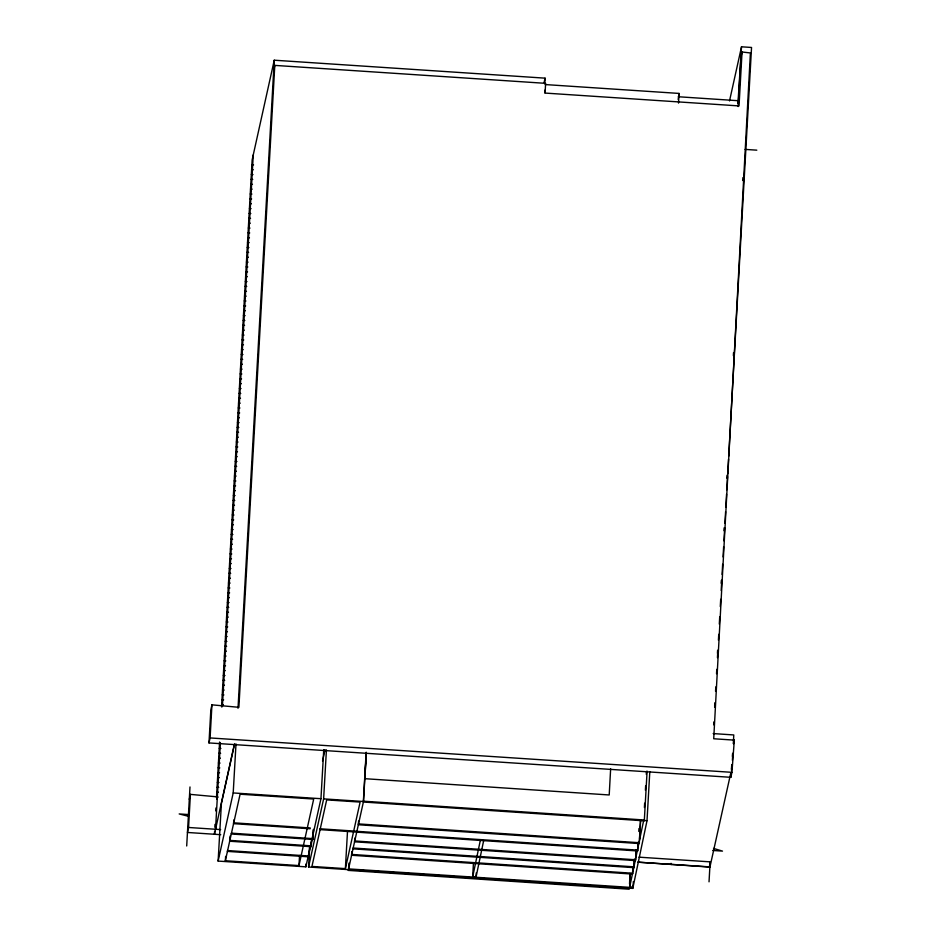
<?xml version="1.0" encoding="UTF-8"?>
<svg xmlns="http://www.w3.org/2000/svg" width="936" height="936" viewBox="0 0 936 936"><rect width="100%" height="100%" fill="white"/><g stroke="black" fill="none" stroke-linecap="round" stroke-linejoin="round"><path stroke-width="1.4" d="M351.714 854.428L632.678 873.241L632.49 874.072L351.526 855.258L351.866 851.549M636.199 849.712L635.474 860.605L354.51 841.792L354.849 838.083M640.669 819.725L639.253 843.558L358.289 824.745L358.628 821.036M647.104 771.112L644.296 820.837L363.344 802.023L366.14 752.298M629.542 884.052L629.975 873.382M632.49 874.072L632.876 866.876M634.479 859.634L634.093 866.83L353.141 848.016L352.954 848.847L633.906 867.66L634.374 859.026M635.708 856.3L636.012 850.543M637.615 850.964L637.802 850.134L356.838 831.32L356.651 832.151L637.615 850.964L638.071 842.33M638.797 831.437L638.949 828.559M639.487 839.241L640.481 820.544M737.931 103.592L741.511 46.8L751.549 47.467L728.699 456.218M714.648 705.814L714.8 702.889L714.659 707.3M717.456 653.281L717.608 650.368M721.2 583.245L721.363 580.332M724.008 530.712L724.172 527.799M726.827 478.191L726.98 475.266M733.379 355.621L733.532 352.696M742.739 180.519L742.903 177.606M637.872 862.15L709.921 867.087L710.155 862.852M732.186 764.56L731.402 770.223M732.408 760.324L732.794 753.281M733.321 743.406L733.777 734.947L713.185 733.578M186.697 845.98L189.996 786.965M220.732 834.678L187.457 832.467L188.557 827.482L190.406 794.383L217.363 796.852L216.801 799.344M208.985 742.927L210.834 709.827L211.945 704.843L238.891 707.312L274.786 65.391L545.618 83.339L545.08 93.073L739.03 105.92L742.049 51.983L750.403 52.966L713.723 738.761L734.315 740.13L731.94 772.329L730.829 777.313L208.985 742.927L210.097 737.942L211.945 704.843M214.601 831.343L214.438 834.257L234.328 744.518M214.835 827.213L214.987 824.394M215.748 810.904L215.912 807.99M216.497 797.46L219.597 742.014M221.563 706.937L252.147 159.916L274.248 60.208L545.08 78.156L544.775 83.713M215.537 829.284L220.381 742.868M222.394 706.68L253.258 154.931M311.77 838.679L311.185 846.694L229.636 841.23L230.057 836.094M238.013 708.283L274.248 60.208M233.696 822.826L310.237 827.95L310.062 828.781L233.509 823.657L233.86 819.948M308.938 856.849L309.126 856.019L227.565 850.555L227.378 851.386L308.938 856.849L309.687 845.957M311.185 846.694L311.594 839.498M313.455 829.998L312.975 838.633L231.426 833.169L231.239 833.999L312.8 839.452L312.952 836.585M313.115 833.707L313.361 829.39M544.81 92.851L544.963 90.09M610.646 768.772L609.207 794.968L364.865 778.693L366.315 752.485L363.496 801.497L348.391 869.731M678.167 99.508L679.056 93.424L545.279 84.568M678.518 103.1L679.056 93.424M738.176 106.528L740.949 56.967L742.049 51.983M713.677 724.827L713.84 721.902M715.549 691.248L715.794 686.872M716.531 673.733L716.777 669.345M717.432 657.669L717.842 650.368M718.415 640.154L718.743 634.315M719.304 624.09L719.714 616.801M720.287 606.575L720.697 599.274M721.188 590.522L721.761 580.297M722.089 574.458L722.65 564.244M723.06 556.943L723.633 546.729M723.961 540.891L724.698 527.752M724.944 523.364L725.599 511.688M725.845 507.312L726.57 494.173M726.816 489.797L727.553 476.658M727.717 473.733L728.536 459.131M709.032 881.829L710.143 861.997M323.751 749.678L320.954 798.7L305.873 866.841L218.123 861.085L221.411 803.404L234.608 743.781M225.365 860.746L240.096 794.208L313.7 799.04L298.97 865.578L225.365 860.746L225.623 856.417M218.123 861.085L233.204 792.944L236.001 743.921M298.97 865.578L299.555 855.481M305.873 866.841L306.037 863.963M348.906 863.132L348.578 868.9L632.958 887.574L632.771 888.404L308.552 867.017L309.699 846.834M308.552 867.017L323.634 798.876L326.43 749.853M345.384 868.631L360.114 802.082L326.676 799.894L311.945 866.432L345.384 868.631L347.513 831.133M483.631 840.75L476.003 877.266L472.657 877.044L473.476 862.629M476.003 877.266L476.248 872.937M649.806 771.673L647.01 820.697L633.017 887.305L629.671 887.082L630.408 874.107M632.771 888.404L632.935 885.514M633.017 887.305L633.344 881.548M644.401 807.499L644.647 803.17M645.395 790.195L645.641 785.866M646.296 774.341L646.46 771.451M730.829 777.313L731.145 773.113M731.449 768.912L731.765 764.712M732.385 756.311L732.584 753.515M472.657 877.044L480.285 840.54M629.671 887.082L643.664 820.474L647.01 820.697M322.522 761.073L325.038 749.713M273.686 70.375L274.786 65.391M189.306 799.367L190.406 794.383M312.8 839.452L312.975 838.633M544.132 82.427L545.08 78.156M729.518 100.924L741.511 46.8M633.906 867.66L634.093 866.83M733.485 743.863L734.315 740.13M709.921 867.087L730.77 773.077M670.153 864.443L671.042 863.32L671.486 864.536M233.204 792.944L320.954 798.7M323.634 798.876L363.496 801.497M638.106 862.196L709.359 866.853L710.401 861.869L638.972 857.165M678.319 96.747L738.562 100.737M745.15 149.397L756.814 150.169M251.878 164.759L253.539 164.865M251.608 169.65L253.27 169.767M251.339 174.494L253.001 174.599M251.059 179.326L252.732 179.431M250.789 184.228L252.451 184.334M250.52 189.06L252.182 189.166M250.24 193.963L251.913 194.068M249.97 198.795L251.632 198.9M249.701 203.685L251.363 203.802M249.432 208.529L251.094 208.634M249.151 213.42L250.825 213.537M248.882 218.263L250.544 218.369M248.613 223.096L250.275 223.201M248.344 227.998L250.006 228.103M248.075 232.83L249.736 232.935M247.794 237.732L249.456 237.838M247.525 242.564L249.187 242.67M247.256 247.455L248.917 247.572M246.987 252.299L248.648 252.404M246.718 257.131L248.379 257.236M246.437 262.033L248.099 262.139M246.168 266.865L247.829 266.971M245.899 271.768L247.56 271.873M245.63 276.6L247.291 276.705M245.349 281.49L247.01 281.607M245.08 286.334L246.741 286.439M244.811 291.225L246.472 291.342M244.53 296.068L246.203 296.174M244.261 300.901L245.922 301.006M243.992 305.803L245.653 305.908M243.723 310.635L245.384 310.74M243.442 315.537L245.115 315.643M243.173 320.369L244.834 320.475M242.904 325.26L244.565 325.377M242.635 330.104L244.296 330.209M242.354 334.994L244.015 335.111M242.085 339.838L243.746 339.943M241.816 344.67L243.477 344.776M241.546 349.573L243.208 349.678M241.277 354.405L242.939 354.51M240.997 359.307L242.658 359.412M240.727 364.139L242.389 364.244M240.458 369.03L242.12 369.147M240.189 373.873L241.851 373.979M239.909 378.764L241.57 378.881M239.639 383.608L241.301 383.713M239.37 388.44L241.032 388.545M239.101 393.342L240.763 393.448M238.82 398.174L240.494 398.28M238.551 403.077L240.213 403.182M238.282 407.909L239.944 408.014M238.001 412.799L239.674 412.916M237.732 417.643L239.394 417.748M237.463 422.534L239.125 422.651M237.194 427.378L238.855 427.483M236.925 432.21L238.586 432.315M236.644 437.112L238.306 437.217M236.375 441.944L238.036 442.049M236.106 446.846L237.767 446.952M235.837 451.678L237.498 451.784M235.556 456.569L237.217 456.686M235.287 461.413L236.948 461.518M235.018 466.303L236.679 466.42M234.749 471.147L236.41 471.253M234.48 475.979L236.141 476.085M234.199 480.882L235.86 480.987M233.93 485.714L235.591 485.819M233.661 490.616L235.322 490.721M233.392 495.448L235.053 495.553M233.111 500.339L234.772 500.456M232.842 505.183L234.503 505.288M232.573 510.073L234.234 510.19M232.292 514.917L233.965 515.022M232.023 519.749L233.684 519.854M231.754 524.651L233.415 524.757M231.484 529.483L233.146 529.589M231.204 534.386L232.877 534.491M230.935 539.218L232.596 539.323M230.665 544.108L232.327 544.225M230.396 548.952L232.058 549.058M230.116 553.843L231.777 553.96M229.846 558.687L231.508 558.792M229.577 563.519L231.239 563.624M229.308 568.421L230.97 568.526M229.039 573.253L230.701 573.358M228.758 578.155L230.42 578.261M228.489 582.988L230.151 583.093M228.22 587.878L229.882 587.995M227.951 592.722L229.612 592.827M227.67 597.554L229.343 597.671M227.401 602.456L229.063 602.562M227.132 607.288L228.793 607.394M226.863 612.191L228.524 612.296M226.582 617.023L228.255 617.128M226.313 621.925L227.974 622.03M226.044 626.757L227.705 626.863M225.775 631.648L227.436 631.765M225.494 636.492L227.167 636.597M225.225 641.324L226.886 641.441M224.956 646.226L226.617 646.331M224.687 651.058L226.348 651.163M224.406 655.96L226.067 656.066M224.137 660.793L225.798 660.898M223.868 665.695L225.529 665.8M223.599 670.527L225.26 670.632M223.318 675.418L224.979 675.535M223.049 680.261L224.71 680.367M222.78 685.093L224.441 685.199M222.511 689.996L224.172 690.101M222.241 694.828L223.903 694.933M221.961 699.73L223.622 699.835M221.692 704.562L223.353 704.668M210.097 737.942L731.94 772.329M219.246 748.332L220.908 748.437M218.965 753.234L220.639 753.34M218.696 758.066L220.358 758.172M218.427 762.957L220.089 763.074M218.158 767.801L219.82 767.906M217.889 772.633L219.55 772.738M217.608 777.535L219.27 777.64M217.339 782.367L219.001 782.473M217.07 787.27L218.731 787.375M363.519 801.193L644.483 820.006M216.801 792.102L218.462 792.207M216.52 797.004L218.182 797.109M358.476 823.914L639.44 842.728M188.967 814.589L179.185 813.934L188.358 816.286M712.741 850.461L722.498 851.116L713.513 848.39M188.557 827.482L220.627 829.6M354.697 840.961L635.661 859.774M229.823 840.399L311.372 845.863M320.217 828.793L320.03 829.624L356.101 832.034L356.288 831.203L320.217 828.793M348.356 869.556L348.169 870.386L629.132 889.2L629.308 888.369L348.356 869.556"/></g></svg>
